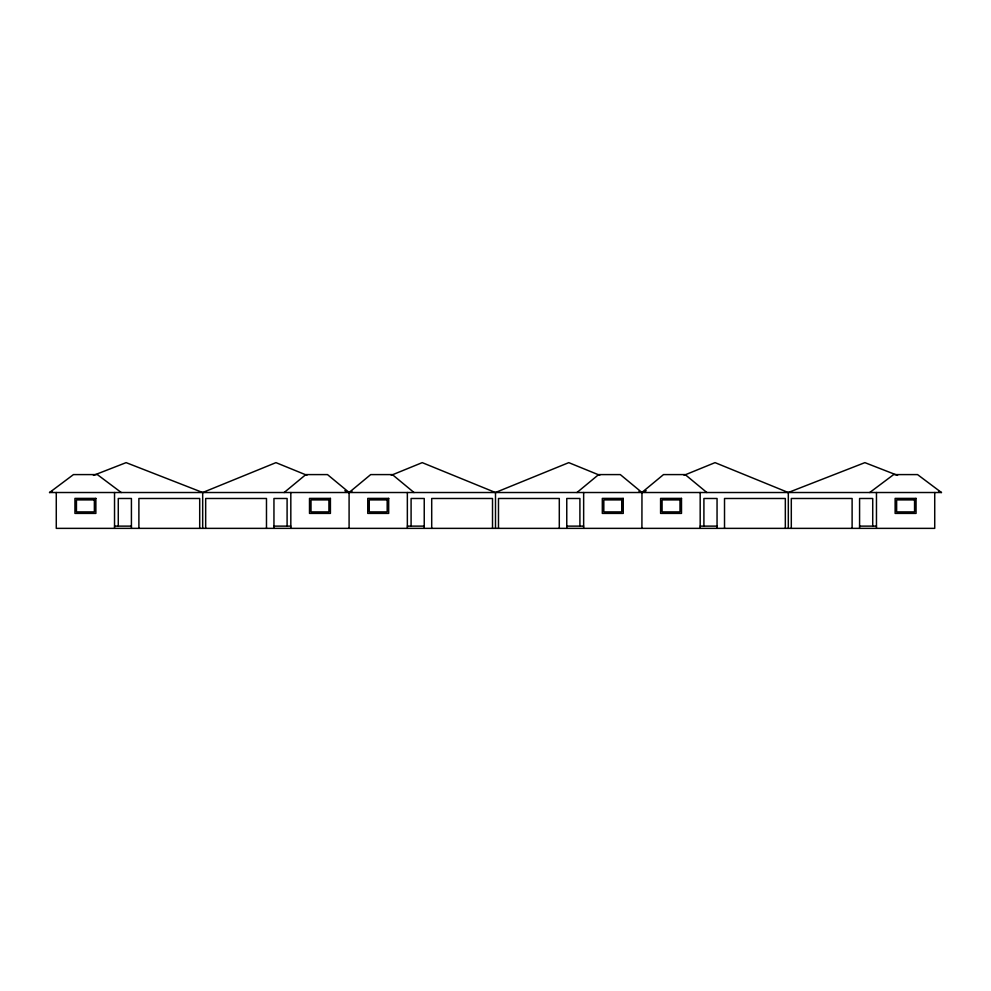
<?xml version="1.0" encoding="UTF-8"?>
<svg xmlns="http://www.w3.org/2000/svg" width="991" height="991" viewBox="0 0 991 991"><rect width="100%" height="100%" fill="white"/><g stroke="black" fill="none" stroke-linecap="round" stroke-linejoin="round"><path stroke-width="1.49" d="M284.157 492.515L305.823 474.59L327.488 474.59L349.154 492.515L344.806 490.731M349.092 528.364L349.092 492.515L370.696 474.59L392.362 474.59L414.015 492.515M576.985 492.515L598.638 474.59L620.304 474.59L641.97 492.515L641.908 528.364M869.739 492.515L893.647 474.59L917.542 474.59L941.45 492.515L49.55 492.515L73.458 474.59L97.353 474.59L121.261 492.515M93.427 475.383L126.117 462.636L202.684 492.515L275.956 462.636L306.9 475.259M349.03 492.515L351.954 491.313M391.284 475.259L422.228 462.636L495.426 492.515L568.772 462.636L599.716 475.259M646.194 490.731L641.846 492.515L663.512 474.59L685.177 474.59L706.843 492.515M684.1 475.259L715.044 462.636L788.254 492.515L864.883 462.636L897.573 475.383M49.55 492.515L52.387 491.4M114.535 526.122L131.419 526.122M273.95 526.122L290.821 526.122M407.351 526.122L424.235 526.122M566.765 526.122L583.649 526.122M700.179 526.122L717.05 526.122M859.581 526.122L876.465 526.122M938.613 491.4L941.45 492.515M639.046 491.313L641.97 492.515M934.724 492.515L934.724 528.364L56.276 528.364L56.276 492.515M876.465 492.515L876.465 528.364M872.724 526.122L872.724 498.485L859.581 498.485L859.581 528.364M852.111 528.364L852.111 498.485L791.301 498.485L791.301 528.364M788.316 492.515L788.316 528.364M785.33 528.364L785.33 498.485L724.52 498.485L724.52 528.364M717.05 528.364L717.05 498.485L703.907 498.485L703.907 526.122M700.179 492.515L700.179 528.364M583.649 492.515L583.649 528.364M579.908 526.122L579.908 498.485L566.765 498.485L566.765 528.364M559.296 528.364L559.296 498.485L498.485 498.485L498.485 528.364M495.5 492.515L495.5 528.364M492.515 528.364L492.515 498.485L431.704 498.485L431.704 528.364M424.235 528.364L424.235 498.485L411.092 498.485L411.092 526.122M407.351 492.515L407.351 528.364M290.821 492.515L290.821 528.364M287.093 526.122L287.093 498.485L273.95 498.485L273.95 528.364M266.48 528.364L266.48 498.485L205.67 498.485L205.67 528.364M202.684 492.515L202.684 528.364M199.699 528.364L199.699 498.485L138.889 498.485L138.889 528.364M131.419 528.364L131.419 498.485L118.276 498.485L118.276 526.122M114.535 492.515L114.535 528.364M95.867 498.399L74.944 498.399L74.944 513.4L95.867 513.4L95.867 498.399M330.412 498.399L309.502 498.399L309.502 513.4L330.412 513.4L330.412 498.399M388.683 498.399L367.76 498.399L367.76 513.4L388.683 513.4L388.683 498.399M623.24 498.399L602.317 498.399L602.317 513.4L623.24 513.4L623.24 498.399M681.498 498.399L660.588 498.399L660.588 513.4L681.498 513.4L681.498 498.399M916.056 498.399L895.133 498.399L895.133 513.4L916.056 513.4L916.056 498.399M94.368 499.898L76.443 499.898L76.443 511.901L94.368 511.901L94.368 499.898M328.925 499.898L311.001 499.898L311.001 511.901L328.925 511.901L328.925 499.898M387.184 499.898L369.259 499.898L369.259 511.901L387.184 511.901L387.184 499.898M621.741 499.898L603.816 499.898L603.816 511.901L621.741 511.901L621.741 499.898M679.999 499.898L662.075 499.898L662.075 511.901L679.999 511.901L679.999 499.898M914.557 499.898L896.632 499.898L896.632 511.901L914.557 511.901L914.557 499.898"/></g></svg>
